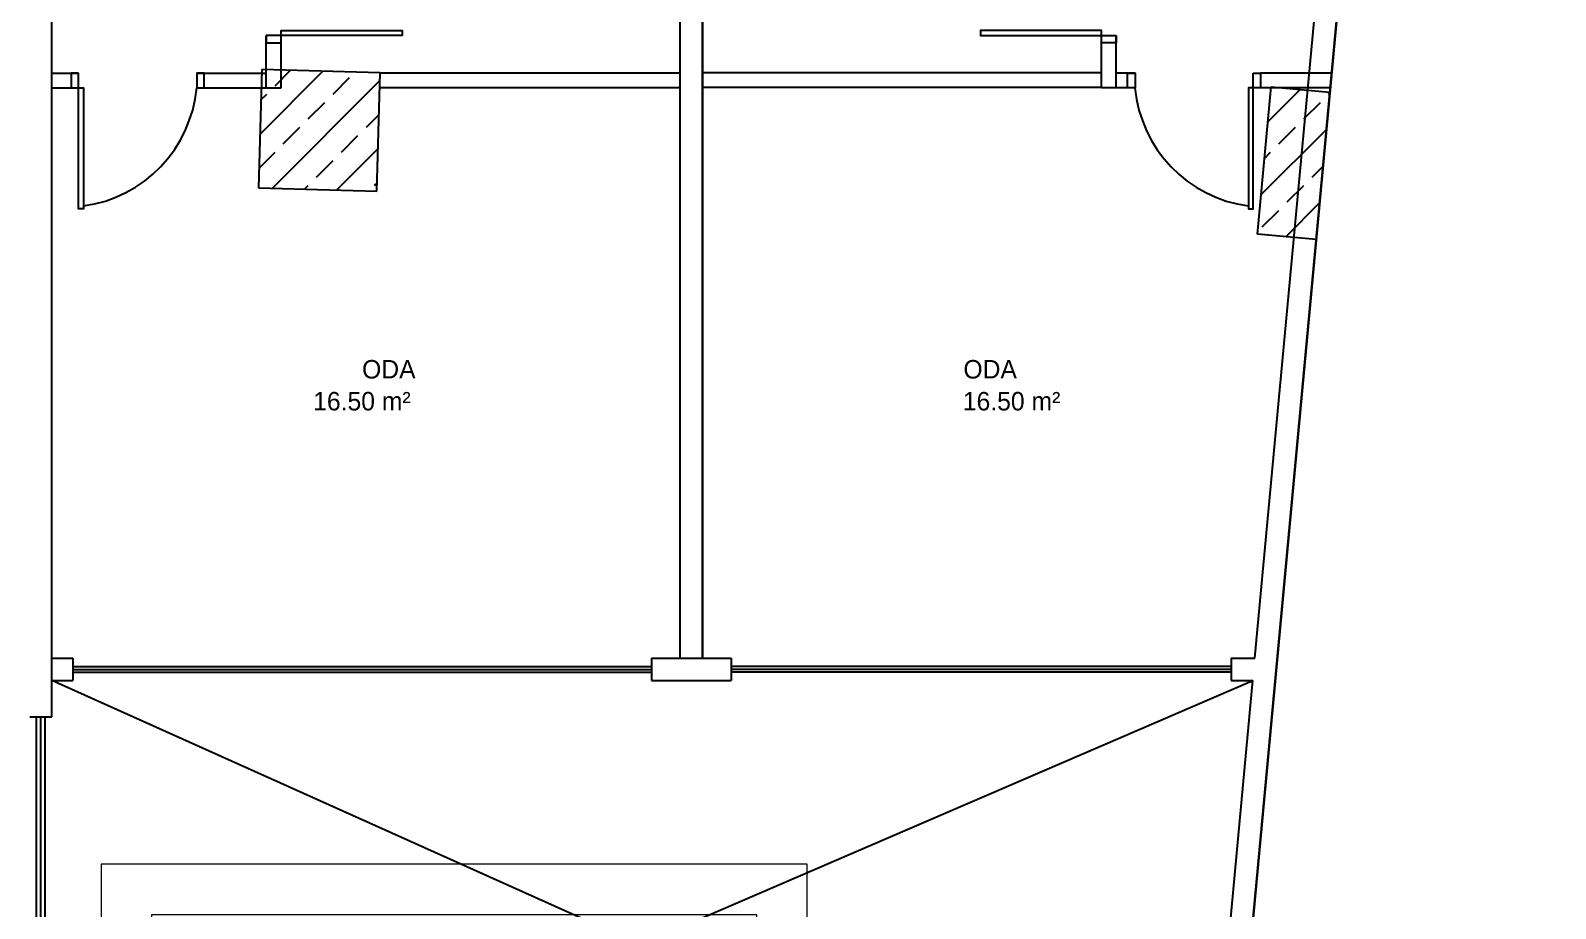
# Model space of a CAD drawing. Header units: centimetres. Extents: x 247996 to 315152, y -468471 to -440326.
# Drawn here: x 255468 to 256500, y -445356 to -444762 of the extents above; entities that cross this region are included whole.
import ezdxf
from ezdxf.enums import TextEntityAlignment as Align

# ---------------------------------------------------------------- set-up
doc = ezdxf.new("R2010")
doc.units = ezdxf.units.CM
for name, color, linetype in [('SCOTT-MD-YUK-BIRIMI', 7, 'CONTINUOUS'), ('SCOTT-MKDU0', 50, 'CONTINUOUS'), ('SCOTT-MTY-TEFRIS', 15, 'CONTINUOUS'), ('SCOTT-MTY-YUK-BIRIMI', 7, 'CONTINUOUS')]:
    doc.layers.add(name, color=color, linetype=linetype)
doc.layers.add('SCOTT-MTY-TEMIZSU-CAP', color=101, linetype='CONTINUOUS', lineweight=30)
doc.styles.add('MtXpl_Comic_Sans_MS', font='comic.ttf')
doc.styles.add('MTY_CAP', font='wturkce.SHX', dxfattribs={"width": 0.65})
doc.styles.add('MTYCAPLT', font='arial.ttf')

# ---------------------------------------------------------------- blocks, each defined once
blk = doc.blocks.new('TERMOSIFON1')
at = {"layer": 'SCOTT-MTY-TEFRIS', "color": 7, "lineweight": 20, "ltscale": 40}
blk.add_lwpolyline([(-23.89, 0), (23.89, 0), (23.89, 30.03), (-23.89, 30.03)], close=True, dxfattribs=at)
at = {"layer": 'SCOTT-MTY-TEFRIS', "color": 1, "lineweight": 20, "ltscale": 40}
blk.add_lwpolyline([(-20.48, 3.41), (20.47, 3.41), (20.47, 26.62), (-20.48, 26.62)], close=True, dxfattribs=at)
at = {"layer": 'SCOTT-MTY-TEFRIS', "color": 3, "ltscale": 10}
blk.add_circle((-5, 1), 1, dxfattribs=at)
at = {"layer": 'SCOTT-MTY-TEFRIS', "color": 1, "ltscale": 10}
blk.add_circle((5, 1), 1, dxfattribs=at)
at = {"layer": 'SCOTT-MD-YUK-BIRIMI', "color": 3, "style": 'MTYCAPLT', "width": 0.65}
for tag, p in [('SO_001', (-5.66, 0.5)), ('SOCP_001', (-6.29, -0.98))]:
    blk.add_attdef(tag, p, '', height=1, dxfattribs=at)
at = {"layer": 'SCOTT-MD-YUK-BIRIMI', "color": 1, "style": 'MTYCAPLT', "width": 0.65}
for tag, p in [('SC_001', (4.37, 0.5)), ('SCCP_001', (3.74, -0.96))]:
    blk.add_attdef(tag, p, '', height=1, dxfattribs=at)

msp = doc.modelspace()

# ---------------------------------------------------------------- linework, layer by layer
at = {"layer": 'SCOTT-MKDU0', "color": 8, "ltscale": 0.03}
for p, q in [((256112.8, -447327.5), (256500.1, -443160.1)), ((256500.1, -443160.1), (256112.8, -447327.5)), ((256296.7, -445186.7), (256385.5, -444231)), ((255482.9, -445226.2), (255482.9, -444246)), ((255482.9, -445226.2), (255482.9, -444246)), ((255482.9, -445226.2), (255482.9, -444246)), ((255907.9, -445186.7), (255907.9, -444246)), ((255907.9, -445186.7), (255907.9, -444246)), ((255922.9, -445186.7), (255922.9, -444246)), ((255922.9, -445186.7), (255922.9, -444246)), ((255922.9, -444246), (255922.9, -445186.7)), ((255637.9, -444801), (255637.9, -444762.2)), ((256192.9, -444801), (256192.9, -444762.2)), ((255627.9, -444801), (255627.9, -444765.5)), ((256202.9, -444801), (256202.9, -444765.5)), ((255482.9, -444791), (255500.9, -444791)), ((255580.9, -444791), (255627.9, -444791)), ((255624.9, -444788.5), (255622.6, -444868.5)), ((255623.7, -444832.2), (255666.1, -444789.7)), ((255704.9, -444790.8), (255624.9, -444788.5)), ((255633.8, -444799.6), (255644.3, -444789.1)), ((255702.6, -444870.8), (255704.9, -444790.8)), ((255704.9, -444790.8), (255907.9, -444790.8)), ((256192.9, -444790.8), (255922.9, -444790.8)), ((256215.6, -444791), (256202.9, -444791)), ((256348.5, -444791), (256300.6, -444791)), ((255482.9, -444801), (255504.2, -444801)), ((255580.9, -444801), (255637.9, -444801)), ((255632, -444868.8), (255704.7, -444796)), ((255673.1, -444805.2), (255684.3, -444793.9)), ((255704.9, -444800.8), (255907.9, -444800.8)), ((256192.9, -444800.8), (255922.9, -444800.8)), ((256215.6, -444801), (256192.9, -444801)), ((256298.4, -444899.8), (256307.6, -444800.2)), ((256347.9, -444801), (256300.6, -444801)), ((256305.4, -444823.9), (256327.3, -444802)), ((256307.6, -444800.2), (256347.5, -444803.9)), ((256347.5, -444803.9), (256338.2, -444903.5)), ((255624.3, -444809), (255628.2, -444805.2)), ((255656.3, -444822), (255667.5, -444810.8)), ((256329.8, -444822), (256341, -444810.8)), ((256346.6, -444805.2), (256347.4, -444804.4)), ((255695.6, -444827.6), (255704.1, -444819.1)), ((255639.4, -444838.9), (255650.7, -444827.6)), ((255678.7, -444844.5), (255689.9, -444833.2)), ((256300.8, -444873.4), (256345.1, -444829.1)), ((256313, -444838.9), (256324.2, -444827.6)), ((255623, -444855.3), (255633.8, -444844.5)), ((255675.6, -444870), (255703.4, -444842.2)), ((256303.1, -444848.7), (256307.3, -444844.5)), ((255661.9, -444861.3), (255673.1, -444850.1)), ((256335.4, -444861.3), (256342.8, -444853.9)), ((255701.2, -444866.9), (255702.8, -444865.3)), ((255622.6, -444868.5), (255702.6, -444870.8)), ((255653.8, -444869.4), (255656.3, -444866.9)), ((256318.6, -444878.1), (256329.8, -444866.9)), ((256301.7, -444895), (256313, -444883.8)), ((256317.6, -444901.6), (256340.5, -444878.6)), ((256338.2, -444903.5), (256298.4, -444899.8)), ((255482.9, -445186.7), (255497.1, -445186.7)), ((255482.9, -445186.7), (255497.1, -445186.7)), ((255497.1, -445186.7), (255497.1, -445201.7)), ((255497.1, -445192.2), (255888.5, -445192.2)), ((255497.1, -445194.2), (255888.5, -445194.2)), ((255497.1, -445196.2), (255888.5, -445196.2)), ((255888.5, -445186.7), (255942.4, -445186.7)), ((255888.5, -445186.7), (255888.5, -445201.7)), ((255922.9, -445186.7), (255942.4, -445186.7)), ((255942.4, -445186.7), (255942.4, -445201.7)), ((256280.6, -445192.2), (255942.4, -445192.2)), ((256280.6, -445194.2), (255942.4, -445194.2)), ((256280.6, -445196.2), (255942.4, -445196.2)), ((256280.6, -445186.7), (256296.7, -445186.7)), ((256280.6, -445186.7), (256280.6, -445201.7)), ((255482.9, -445201.7), (255497.1, -445201.7)), ((255482.9, -445201.7), (255497.1, -445201.7)), ((255482.9, -445551.7), (256295.3, -445201.7)), ((256262.8, -445551.7), (255482.9, -445201.7)), ((255888.5, -445201.7), (255942.4, -445201.7)), ((256262.8, -445551.7), (256295.3, -445201.7)), ((256280.6, -445201.7), (256295.3, -445201.7)), ((255467.9, -445226.2), (255482.9, -445226.2)), ((255472.4, -445497.8), (255472.4, -445226.2)), ((255475.4, -445497.8), (255475.4, -445226.2)), ((255478.4, -445497.8), (255478.4, -445226.2))]:
    msp.add_line(p, q, dxfattribs=at)
for points in [[(255637.9, -444765.5), (255637.9, -444762.2), (255719.8, -444762.2), (255719.8, -444765.5)], [(256192.9, -444765.5), (256192.9, -444762.2), (256111.1, -444762.2), (256111.1, -444765.5)], [(255500.9, -444801), (255504.2, -444801), (255504.2, -444882.8), (255500.9, -444882.8)], [(256295.6, -444801), (256292.3, -444801), (256292.3, -444882.8), (256295.6, -444882.8)]]:
    msp.add_lwpolyline(points, close=True, dxfattribs=at)
for points in [[(255627.9, -444765.5), (255627.9, -444770.5), (255637.9, -444770.5), (255637.9, -444765.5), (255627.9, -444765.5)], [(256202.9, -444765.5), (256202.9, -444770.5), (256192.9, -444770.5), (256192.9, -444765.5), (256202.9, -444765.5)], [(255500.9, -444791), (255495.9, -444791), (255495.9, -444801), (255500.9, -444801), (255500.9, -444791)], [(255585.9, -444791), (255580.9, -444791), (255580.9, -444801), (255585.9, -444801), (255585.9, -444791)], [(256210.6, -444791), (256215.6, -444791), (256215.6, -444801), (256210.6, -444801), (256210.6, -444791)], [(256295.6, -444791), (256300.6, -444791), (256300.6, -444801), (256295.6, -444801), (256295.6, -444791)]]:
    msp.add_lwpolyline(points, dxfattribs=at)
for centre, start, end in [((255492.3, -444792.7), 277.6747, 354.6919), ((256304.1, -444792.7), 185.3081, 262.3253)]:
    msp.add_arc(centre, 88.9, start, end, dxfattribs=at)

# ---------------------------------------------------------------- block references
at = {"layer": 'SCOTT-MTY-TEMIZSU-CAP'}
ref = msp.add_blockref('TERMOSIFON1', (255755, -445626.3), dxfattribs=dict(at, xscale=10, yscale=10))
ref.add_attrib('SO_001', '5.25 MB', dxfattribs={"layer": 'SCOTT-MTY-YUK-BIRIMI', "height": 10, "style": 'MTY_CAP'}).set_placement((255689.9, -445628.4), align=Align.MIDDLE_LEFT)
ref.add_attrib('SOCP_001', '1"', dxfattribs={"height": 10, "style": 'MTY_CAP'}).set_placement((255721.8, -445613.4), align=Align.MIDDLE_LEFT)

# ---------------------------------------------------------------- texts
at = {"layer": 'SCOTT-MKDU0', "color": 8, "ltscale": 0.03, "style": 'MtXpl_Comic_Sans_MS'}
for s, p in [('ODA', (255692.7, -444997.5)), ('16.50 m²', (255659.6, -445019.1))]:
    msp.add_text(s, height=12.5, dxfattribs=at).set_placement(p)
for s, p in [('ODA', (256099.5, -444997.5)), ('16.50 m²', (256099.1, -445019.1))]:
    msp.add_text(s, height=12.5, rotation=360, dxfattribs=at).set_placement(p)

doc.saveas('drawing.dxf')
